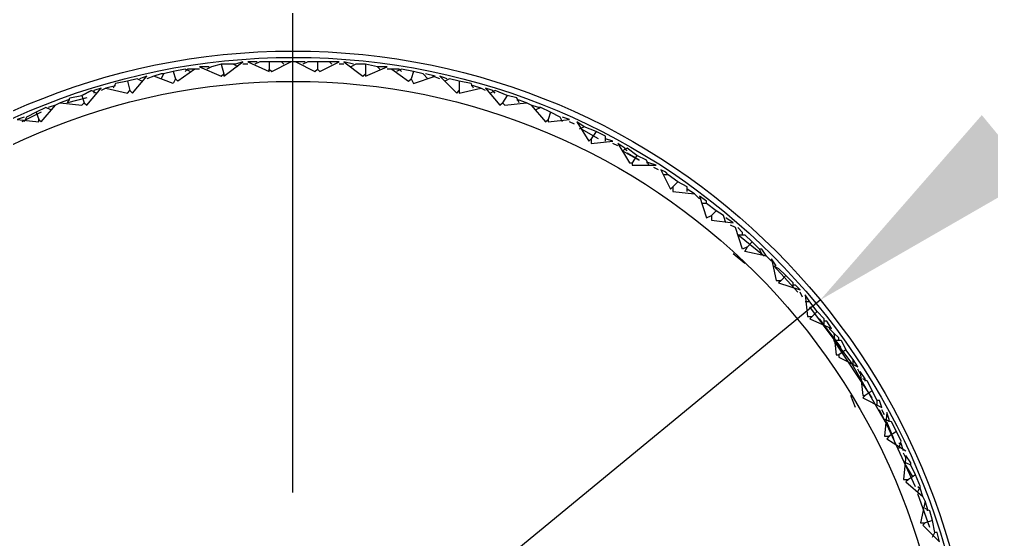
# Model space of a CAD drawing. Extents: x 21342 to 21552, y -3751 to -3454.
# Drawn here: x 21485.82 to 21497.86, y -3579.4 to -3572.95 of the extents above; entities that cross this region are included whole.
import ezdxf

# ---------------------------------------------------------------- set-up
doc = ezdxf.new("R2010")
doc.units = 0
doc.header["$LTSCALE"] = 7
doc.header["$MEASUREMENT"] = 0
doc.layers.add('DIM', color=2, linetype='CONTINUOUS')
doc.layers.add('DWG', color=7, linetype='CONTINUOUS')

msp = doc.modelspace()

# ---------------------------------------------------------------- linework, layer by layer
at = {"layer": 'DIM', "ltscale": 0.6}
for p, q in [((21489.21, -3578.813), (21489.21, -3556.925)), ((21482.68, -3587.164), (21495.74, -3576.428))]:
    msp.add_line(p, q, dxfattribs=at)
msp.add_solid([(21497.74, -3574.137), (21498.375, -3574.909), (21495.74, -3576.428)], dxfattribs=at)
at = {"layer": 'DWG'}
for points in [[(21488.173, -3573.537), (21488.054, -3573.537), (21488.322, -3573.656), (21488.352, -3573.626), (21488.352, -3573.656), (21488.59, -3573.477), (21488.5, -3573.507), (21488.471, -3573.507)], [(21488.768, -3573.477), (21488.649, -3573.477), (21488.917, -3573.596), (21488.917, -3573.567), (21488.947, -3573.596), (21489.185, -3573.477)], [(21488.917, -3573.477), (21488.798, -3573.477), (21488.738, -3573.507)], [(21489.095, -3573.507), (21489.066, -3573.477), (21488.917, -3573.477), (21488.917, -3573.567)], [(21489.363, -3573.477), (21489.244, -3573.477), (21489.185, -3573.477), (21489.095, -3573.477), (21489.066, -3573.477)], [(21489.244, -3573.477), (21489.482, -3573.596), (21489.512, -3573.567), (21489.542, -3573.596), (21489.78, -3573.477), (21489.69, -3573.477), (21489.661, -3573.477)], [(21489.512, -3573.477), (21489.393, -3573.477), (21489.333, -3573.507)], [(21489.69, -3573.507), (21489.661, -3573.477), (21489.512, -3573.477), (21489.512, -3573.567)], [(21489.958, -3573.507), (21489.839, -3573.477), (21490.077, -3573.656), (21490.107, -3573.626), (21490.107, -3573.656), (21490.375, -3573.537), (21490.285, -3573.537), (21490.256, -3573.537)], [(21487.995, -3573.567), (21487.786, -3573.715), (21487.757, -3573.686), (21487.727, -3573.745), (21487.489, -3573.656)], [(21487.727, -3573.596), (21487.608, -3573.626), (21487.578, -3573.686)], [(21487.935, -3573.596), (21487.876, -3573.567), (21487.727, -3573.596), (21487.757, -3573.686)], [(21488.054, -3573.567), (21487.995, -3573.567), (21487.905, -3573.567), (21487.876, -3573.596)], [(21488.322, -3573.507), (21488.203, -3573.537), (21488.143, -3573.567)], [(21488.53, -3573.537), (21488.471, -3573.507), (21488.322, -3573.507), (21488.352, -3573.626)], [(21488.649, -3573.507), (21488.59, -3573.507)], [(21489.839, -3573.507), (21489.78, -3573.507)], [(21490.107, -3573.507), (21489.988, -3573.507), (21489.928, -3573.537)], [(21490.285, -3573.567), (21490.256, -3573.537), (21490.107, -3573.507), (21490.107, -3573.626)], [(21490.553, -3573.596), (21490.523, -3573.567), (21490.434, -3573.567), (21490.375, -3573.567)], [(21490.434, -3573.567), (21490.642, -3573.715), (21490.672, -3573.686), (21490.702, -3573.745), (21490.97, -3573.656), (21490.851, -3573.626)], [(21490.702, -3573.596), (21490.553, -3573.567), (21490.494, -3573.596)], [(21490.88, -3573.686), (21490.821, -3573.626), (21490.702, -3573.596), (21490.672, -3573.686)], [(21486.894, -3573.805), (21487.162, -3573.864), (21487.191, -3573.834), (21487.221, -3573.864), (21487.4, -3573.656), (21487.31, -3573.686)], [(21487.162, -3573.715), (21487.013, -3573.745), (21486.983, -3573.805)], [(21487.34, -3573.715), (21487.281, -3573.686), (21487.162, -3573.715), (21487.191, -3573.834)], [(21487.608, -3573.626), (21487.578, -3573.626), (21487.489, -3573.656), (21487.4, -3573.686)], [(21491.029, -3573.686), (21490.94, -3573.656)], [(21491.118, -3573.686), (21491.029, -3573.656), (21491.237, -3573.864), (21491.267, -3573.834), (21491.267, -3573.864), (21491.535, -3573.805)], [(21491.267, -3573.715), (21491.148, -3573.686), (21491.089, -3573.715)], [(21491.446, -3573.805), (21491.416, -3573.745), (21491.267, -3573.715), (21491.267, -3573.834)], [(21486.329, -3573.983), (21486.596, -3574.013), (21486.626, -3573.983), (21486.656, -3574.013), (21486.834, -3573.805), (21486.745, -3573.834), (21486.745, -3573.864)], [(21486.656, -3573.924), (21486.418, -3573.983), (21486.448, -3573.924), (21486.596, -3573.894), (21486.715, -3573.834)], [(21486.775, -3573.864), (21486.715, -3573.834), (21486.596, -3573.894), (21486.626, -3573.983)], [(21487.013, -3573.775), (21486.894, -3573.805), (21486.834, -3573.834)], [(21491.594, -3573.834), (21491.535, -3573.805), (21491.446, -3573.775), (21491.416, -3573.775)], [(21491.713, -3573.864), (21491.684, -3573.834), (21491.594, -3573.805), (21491.773, -3574.013), (21491.803, -3573.983), (21491.832, -3574.013), (21492.1, -3573.983)], [(21491.862, -3573.894), (21491.713, -3573.834), (21491.654, -3573.864)], [(21486.448, -3573.953), (21486.418, -3573.953), (21486.329, -3573.983), (21486.269, -3574.013), (21486.18, -3574.043)], [(21492.011, -3573.983), (21491.981, -3573.924), (21491.862, -3573.894), (21491.803, -3573.983)], [(21492.279, -3574.043), (21492.249, -3574.043), (21492.16, -3574.013), (21492.1, -3573.983), (21492.011, -3573.953), (21491.981, -3573.953)], [(21485.882, -3574.162), (21485.793, -3574.191), (21486.061, -3574.221), (21486.061, -3574.191), (21486.091, -3574.221), (21486.269, -3574.013)], [(21486.21, -3574.072), (21486.15, -3574.043), (21486.031, -3574.102), (21486.061, -3574.191)], [(21492.16, -3574.013), (21492.338, -3574.221), (21492.368, -3574.191), (21492.368, -3574.221), (21492.636, -3574.191), (21492.546, -3574.162)], [(21492.398, -3574.102), (21492.279, -3574.043), (21492.219, -3574.072)], [(21486.091, -3574.102), (21485.853, -3574.221)], [(21486.031, -3574.102), (21485.912, -3574.162), (21485.882, -3574.221)], [(21492.546, -3574.221), (21492.517, -3574.162), (21492.398, -3574.102), (21492.368, -3574.191)], [(21492.695, -3574.251), (21492.636, -3574.221)], [(21492.814, -3574.281), (21492.725, -3574.221), (21492.874, -3574.459), (21492.903, -3574.429), (21492.903, -3574.489), (21493.171, -3574.459), (21493.082, -3574.429)], [(21492.963, -3574.34), (21492.814, -3574.281), (21492.755, -3574.31)], [(21492.993, -3574.429), (21492.784, -3574.31)], [(21493.082, -3574.459), (21493.082, -3574.4), (21492.963, -3574.34), (21492.903, -3574.429)], [(21493.231, -3574.519), (21493.171, -3574.489)], [(21493.35, -3574.578), (21493.32, -3574.548), (21493.231, -3574.489), (21493.379, -3574.727), (21493.409, -3574.727), (21493.409, -3574.757), (21493.707, -3574.757), (21493.617, -3574.727), (21493.588, -3574.727)], [(21493.469, -3574.638), (21493.35, -3574.548), (21493.29, -3574.578), (21493.498, -3574.697), (21493.35, -3574.608)], [(21493.617, -3574.757), (21493.588, -3574.697), (21493.469, -3574.638), (21493.409, -3574.727)], [(21493.736, -3574.816), (21493.677, -3574.786)], [(21493.855, -3574.876), (21493.826, -3574.846), (21493.766, -3574.816), (21493.885, -3575.054), (21493.915, -3575.024), (21493.915, -3575.084), (21494.183, -3575.114)], [(21493.974, -3574.965), (21493.855, -3574.876), (21493.796, -3574.876)], [(21494.093, -3575.084), (21494.093, -3575.024), (21493.974, -3574.965), (21493.915, -3575.024)], [(21494.242, -3575.173), (21494.183, -3575.114), (21494.093, -3575.054)], [(21494.331, -3575.233), (21494.331, -3575.203), (21494.242, -3575.143), (21494.331, -3575.411), (21494.391, -3575.381), (21494.391, -3575.441), (21494.659, -3575.471), (21494.569, -3575.411)], [(21494.45, -3575.322), (21494.331, -3575.233), (21494.272, -3575.233)], [(21494.569, -3575.471), (21494.54, -3575.381), (21494.45, -3575.322), (21494.391, -3575.381)], [(21495.075, -3575.887), (21494.807, -3575.828), (21494.837, -3575.768), (21494.778, -3575.798), (21494.688, -3575.53), (21494.629, -3575.5)], [(21494.778, -3575.619), (21494.778, -3575.59), (21494.718, -3575.53)], [(21495.045, -3575.887), (21494.718, -3575.619), (21494.807, -3575.619), (21494.897, -3575.709)], [(21495.016, -3575.857), (21494.986, -3575.798), (21494.897, -3575.709), (21494.837, -3575.768)], [(21494.807, -3575.976), (21494.659, -3575.857)], [(21495.135, -3575.947), (21495.075, -3575.887), (21495.016, -3575.798), (21494.986, -3575.798)], [(21495.194, -3576.006), (21495.135, -3575.917), (21495.194, -3576.185), (21495.254, -3576.185), (21495.224, -3576.214), (21495.492, -3576.304), (21495.432, -3576.244), (21495.402, -3576.244)], [(21495.462, -3576.333), (21495.164, -3576.006), (21495.224, -3576.036), (21495.313, -3576.125)], [(21495.402, -3576.274), (21495.402, -3576.214), (21495.313, -3576.125), (21495.254, -3576.185)], [(21495.521, -3576.393), (21495.492, -3576.333)], [(21495.611, -3576.452), (21495.551, -3576.363), (21495.581, -3576.631), (21495.64, -3576.631), (21495.611, -3576.661), (21495.878, -3576.78), (21495.819, -3576.69), (21495.789, -3576.69)], [(21495.7, -3576.571), (21495.611, -3576.452), (21495.551, -3576.452)], [(21496.92, -3578.743), (21496.563, -3577.97), (21496.116, -3577.196), (21495.611, -3576.512)], [(21495.789, -3576.75), (21495.789, -3576.661), (21495.7, -3576.571), (21495.64, -3576.631)], [(21495.997, -3577.018), (21495.73, -3576.661)], [(21495.968, -3576.928), (21495.968, -3576.899), (21495.908, -3576.839), (21495.849, -3576.78)], [(21495.908, -3576.839), (21495.938, -3577.107), (21495.968, -3577.107), (21495.968, -3577.137), (21496.206, -3577.256), (21496.146, -3577.166)], [(21496.384, -3577.642), (21495.908, -3576.928), (21495.997, -3576.928), (21496.057, -3577.047)], [(21496.146, -3577.226), (21496.146, -3577.166), (21496.057, -3577.047), (21495.968, -3577.107)], [(21496.235, -3577.345), (21496.206, -3577.285)], [(21496.295, -3577.434), (21496.295, -3577.404), (21496.235, -3577.315), (21496.265, -3577.613), (21496.295, -3577.613), (21496.265, -3577.642), (21496.503, -3577.761), (21496.473, -3577.672), (21496.444, -3577.672)], [(21496.384, -3577.553), (21496.325, -3577.434), (21496.265, -3577.404)], [(21496.444, -3577.732), (21496.444, -3577.672), (21496.384, -3577.553), (21496.295, -3577.613)], [(21496.176, -3577.761), (21496.116, -3577.613)], [(21496.592, -3578.029), (21496.473, -3577.791)], [(21496.533, -3577.851), (21496.503, -3577.791)], [(21496.592, -3577.94), (21496.592, -3577.91), (21496.563, -3577.821), (21496.533, -3578.118), (21496.592, -3578.118), (21496.563, -3578.148), (21496.801, -3578.297)], [(21496.682, -3578.059), (21496.622, -3577.94), (21496.533, -3577.91)], [(21496.652, -3578.148), (21496.563, -3577.94)], [(21496.711, -3578.267), (21496.741, -3578.178), (21496.682, -3578.059), (21496.592, -3578.118)], [(21496.771, -3578.297), (21496.741, -3578.208), (21496.711, -3578.208)], [(21496.801, -3578.386), (21496.771, -3578.327)], [(21496.86, -3578.475), (21496.86, -3578.446), (21496.801, -3578.356), (21496.771, -3578.654), (21496.83, -3578.654), (21496.801, -3578.684), (21497.009, -3578.862)], [(21496.92, -3578.594), (21496.86, -3578.475), (21496.801, -3578.446)], [(21496.89, -3578.624), (21496.801, -3578.475)], [(21496.949, -3578.803), (21496.979, -3578.743), (21496.92, -3578.594), (21496.83, -3578.654)], [(21497.068, -3579.041), (21497.068, -3579.011), (21497.039, -3578.922), (21497.009, -3578.862), (21496.979, -3578.773), (21496.949, -3578.743)], [(21497.098, -3579.249), (21496.949, -3578.832)], [(21497.039, -3578.922), (21496.979, -3579.189), (21497.039, -3579.189), (21497.009, -3579.219), (21497.217, -3579.427), (21497.187, -3579.308), (21497.158, -3579.308)], [(21497.128, -3579.16), (21497.098, -3579.041), (21497.039, -3579.011)], [(21497.128, -3579.368), (21497.158, -3579.308), (21497.128, -3579.16), (21497.039, -3579.189)]]:
    msp.add_lwpolyline(points, dxfattribs=at)
for centre, radius in [((21489.21, -3581.819), 14.255), ((21489.21, -3581.819), 14.255), ((21489.21, -3581.796), 8.453), ((21489.22, -3581.806), 8.384), ((21489.22, -3581.806), 8.384), ((21489.212, -3581.814), 8.095), ((21489.212, -3581.814), 8.095)]:
    msp.add_circle(centre, radius, dxfattribs=at)

doc.saveas('drawing.dxf')
